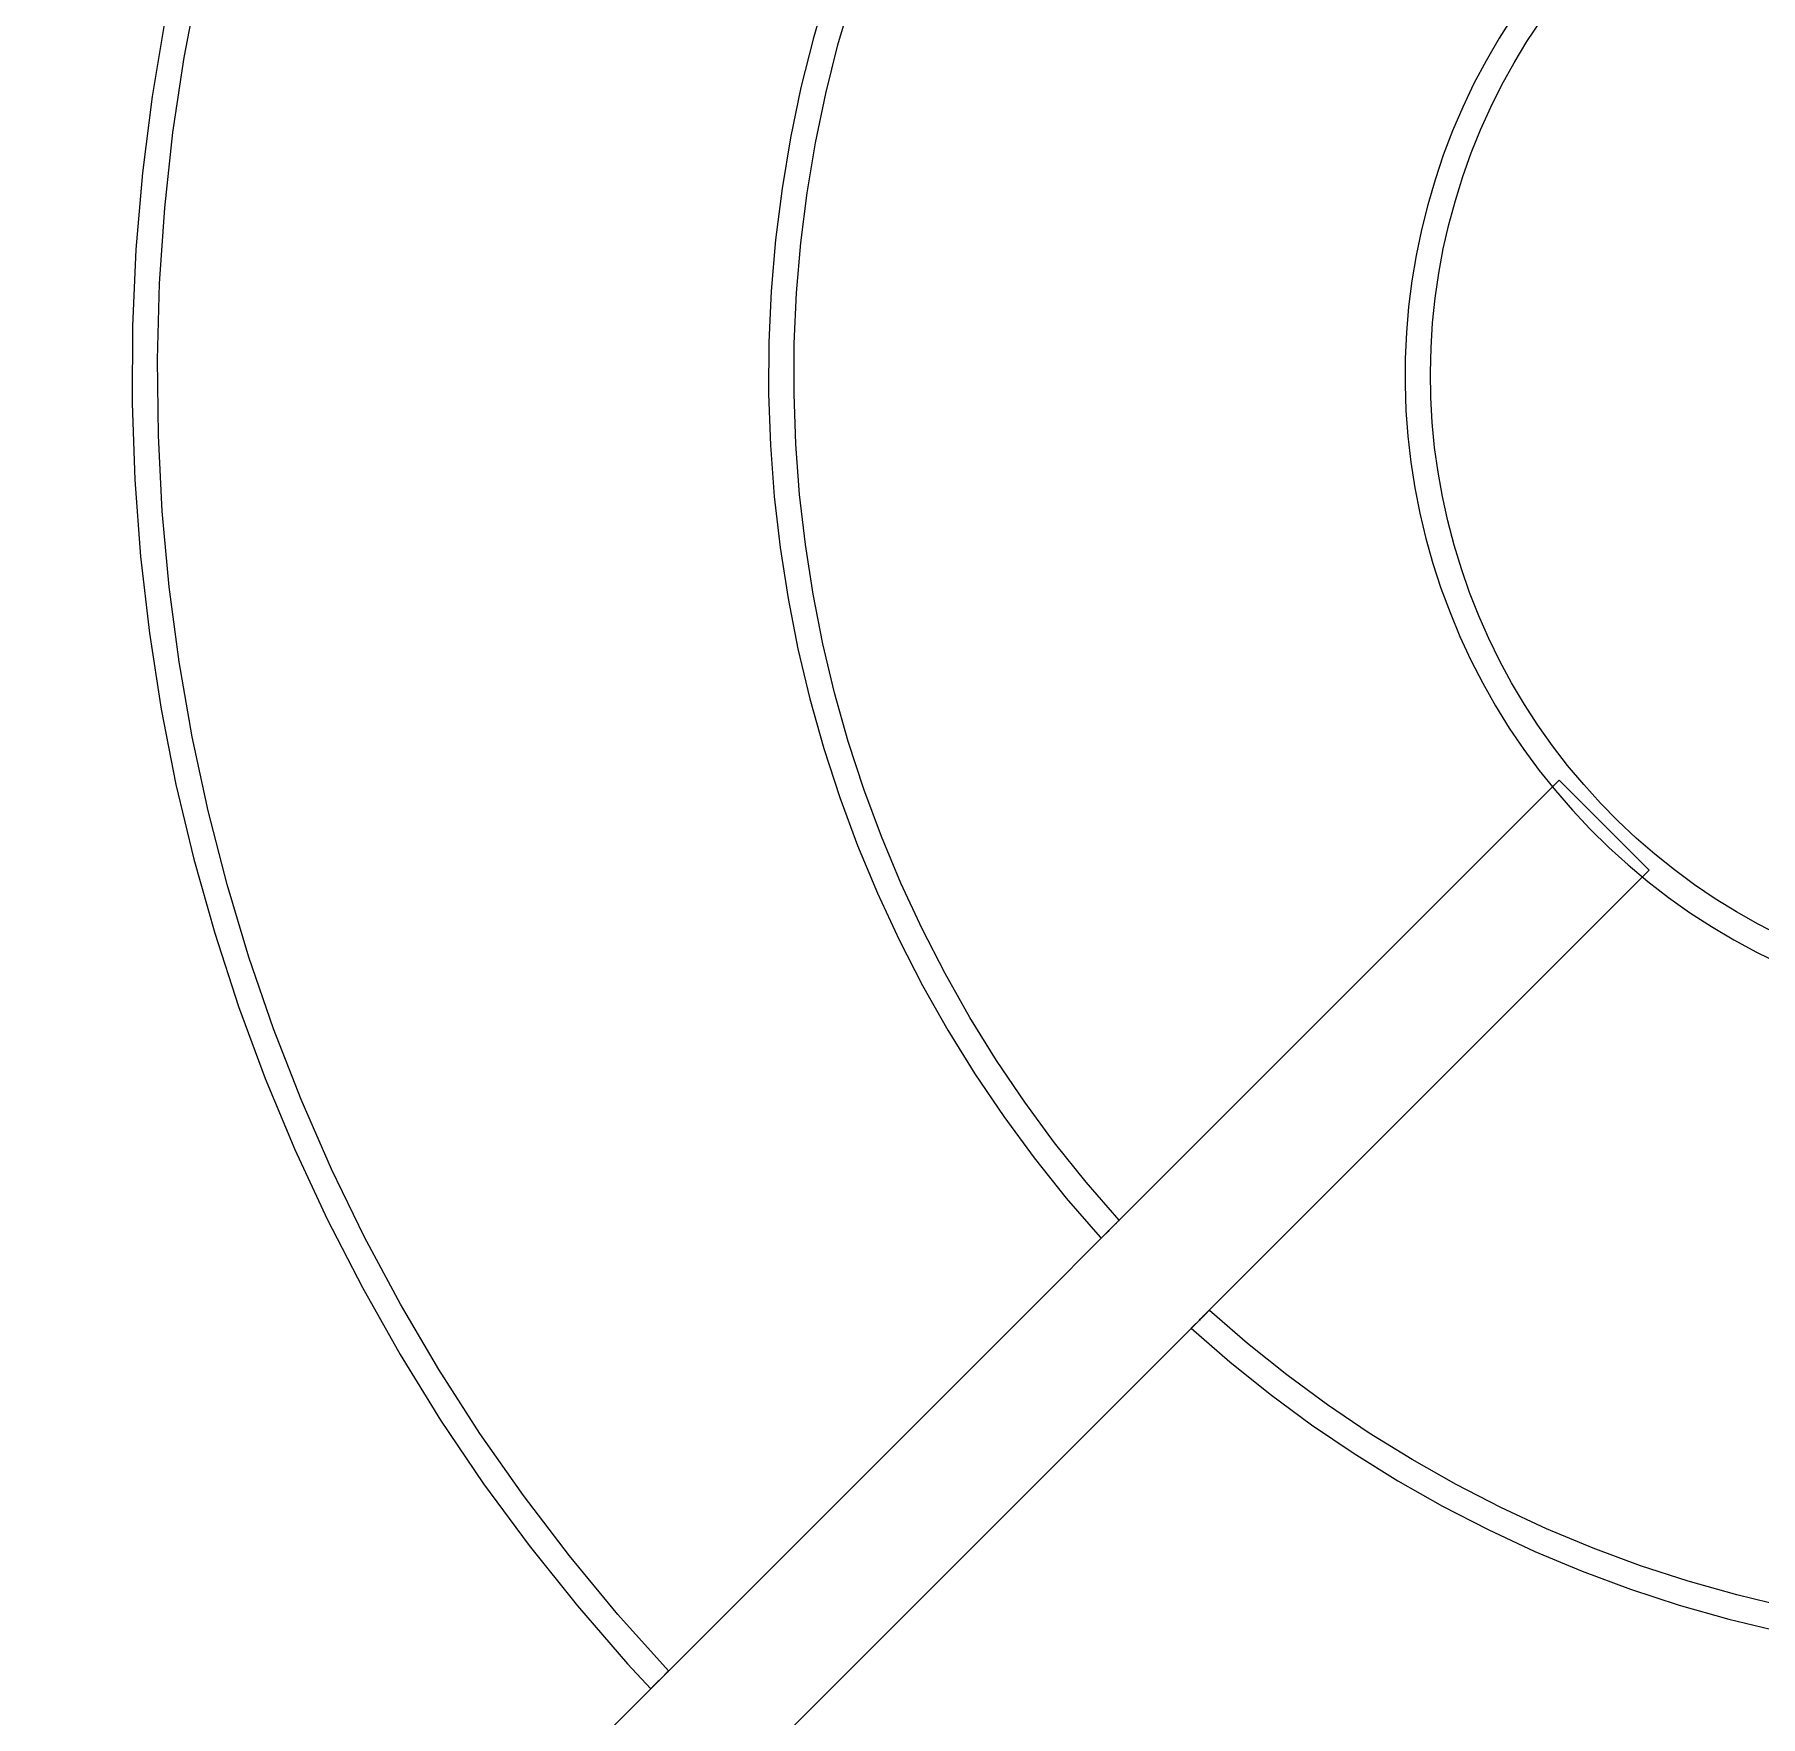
# Model space of a CAD drawing. Header units: millimetres. Extents: x -22227 to 20164, y 15335 to 61747.
# Drawn here: x -6432.1 to -6296.5, y 61141.6 to 61273.7 of the extents above; entities that cross this region are included whole.
import ezdxf

# ---------------------------------------------------------------- set-up
doc = ezdxf.new("R2010")
doc.units = ezdxf.units.MM
doc.layers.add('A-DETL-THIN', color=7, linetype='Continuous', lineweight=9)
doc.layers.add('M-EQPM', color=7, linetype='Continuous', lineweight=5)

# ---------------------------------------------------------------- blocks, each defined once
blk = doc.blocks.new('DanNong_VRV - OD-A-1-1235631-MẶT BẰNG BỐ TRÍ THIẾT BỊ')
at = {"layer": 'M-EQPM'}
for p, q in [((-673.72, -35.93), (-481.39, 156.4)), ((-481.39, 156.4), (-670.9, -33.1)), ((-474.32, 149.33), (-481.39, 156.4)), ((-481.39, 156.4), (-474.32, 149.33)), ((-474.32, 149.33), (-666.65, -43)), ((-663.82, -40.17), (-474.32, 149.33))]:
    blk.add_line(p, q, dxfattribs=at)
at = {"layer": 'M-EQPM', "flags": 128}
for points in [[(-590.91, 216.06), (-591.91, 210.1), (-592.66, 204.11), (-593.18, 198.09), (-593.45, 192.06), (-593.48, 186.02), (-593.27, 179.98), (-592.82, 173.96), (-592.13, 167.96), (-591.2, 161.99), (-590.04, 156.07), (-588.63, 150.19), (-586.99, 144.38), (-585.13, 138.64), (-583.03, 132.97), (-580.71, 127.4), (-578.16, 121.92), (-575.4, 116.55), (-572.43, 111.29), (-569.25, 106.15), (-565.87, 101.15), (-562.29, 96.29), (-558.51, 91.57), (-554.56, 87.01), (-552.75, 85.04)], [(-551.34, 86.46), (-555.32, 90.89), (-559.12, 95.48), (-562.73, 100.22), (-566.16, 105.1), (-569.38, 110.11), (-572.41, 115.25), (-575.22, 120.5), (-577.82, 125.86), (-580.21, 131.32), (-582.37, 136.87), (-584.31, 142.51), (-586.03, 148.22), (-587.51, 153.99), (-588.77, 159.81), (-589.79, 165.69), (-590.57, 171.59), (-591.12, 177.53), (-591.42, 183.48), (-591.5, 189.44), (-591.33, 195.4), (-590.92, 201.34), (-590.28, 207.27), (-589.4, 213.16), (-588.28, 219.02)], [(-538.83, 218.59), (-539.96, 214.71), (-540.95, 210.8), (-541.77, 206.84), (-542.43, 202.86), (-542.94, 198.85), (-543.28, 194.82), (-543.47, 190.79), (-543.49, 186.75), (-543.35, 182.71), (-543.05, 178.68), (-542.59, 174.67), (-541.96, 170.68), (-541.18, 166.71), (-540.24, 162.78), (-539.15, 158.9), (-537.9, 155.05), (-536.5, 151.27), (-534.94, 147.54), (-533.24, 143.87), (-531.4, 140.28), (-529.41, 136.76), (-527.28, 133.33), (-525.02, 129.98), (-522.62, 126.73), (-520.1, 123.57), (-517.45, 120.52), (-517.37, 120.43)], [(-515.95, 121.84), (-518.55, 124.83), (-521.02, 127.93), (-523.37, 131.11), (-525.59, 134.39), (-527.67, 137.76), (-529.62, 141.21), (-531.43, 144.73), (-533.1, 148.32), (-534.62, 151.97), (-536, 155.69), (-537.23, 159.45), (-538.3, 163.26), (-539.22, 167.11), (-539.99, 171), (-540.6, 174.91), (-541.05, 178.84), (-541.35, 182.79), (-541.49, 186.75), (-541.47, 190.71), (-541.29, 194.67), (-540.95, 198.61), (-540.46, 202.54), (-539.81, 206.45), (-539, 210.32), (-538.04, 214.16), (-536.93, 217.96)], [(-485.01, 216.4), (-486.1, 214.68), (-487.12, 212.91), (-488.08, 211.11), (-488.95, 209.27), (-489.76, 207.39), (-490.49, 205.49), (-491.14, 203.56), (-491.71, 201.6), (-492.21, 199.62), (-492.63, 197.62), (-492.96, 195.61), (-493.22, 193.59), (-493.39, 191.56), (-493.48, 189.52), (-493.49, 187.48), (-493.42, 185.44), (-493.27, 183.41), (-493.04, 181.38), (-492.72, 179.36), (-492.33, 177.36), (-491.86, 175.38), (-491.3, 173.41), (-490.67, 171.47), (-489.96, 169.56), (-489.18, 167.68), (-488.32, 165.83), (-487.39, 164.01), (-486.38, 162.24), (-485.31, 160.5), (-484.17, 158.81), (-482.96, 157.17), (-481.68, 155.58), (-480.35, 154.04), (-478.95, 152.55), (-477.49, 151.12), (-475.98, 149.75), (-474.42, 148.44), (-472.8, 147.2), (-471.14, 146.02), (-469.43, 144.91), (-467.67, 143.87), (-465.88, 142.9), (-464.05, 142)], [(-464.02, 144.2), (-465.76, 145.09), (-467.47, 146.06), (-469.13, 147.09), (-470.76, 148.19), (-472.33, 149.35), (-473.86, 150.58), (-475.34, 151.86), (-476.77, 153.2), (-478.15, 154.6), (-479.46, 156.05), (-480.72, 157.56), (-481.91, 159.11), (-483.05, 160.71), (-484.11, 162.35), (-485.12, 164.04), (-486.05, 165.76), (-486.91, 167.52), (-487.7, 169.31), (-488.42, 171.14), (-489.07, 172.99), (-489.64, 174.86), (-490.14, 176.76), (-490.56, 178.67), (-490.9, 180.6), (-491.17, 182.54), (-491.36, 184.49), (-491.47, 186.45), (-491.5, 188.41), (-491.45, 190.37), (-491.33, 192.32), (-491.12, 194.27), (-490.84, 196.21), (-490.49, 198.14), (-490.05, 200.05), (-489.54, 201.94), (-488.95, 203.81), (-488.29, 205.66), (-487.56, 207.48), (-486.75, 209.26), (-485.88, 211.01), (-484.93, 212.73), (-483.92, 214.41), (-482.84, 216.04)], [(-463.58, 91.49), (-467.43, 92.41), (-471.25, 93.49), (-475.01, 94.71), (-478.72, 96.09), (-482.38, 97.61), (-485.97, 99.28), (-489.49, 101.09), (-492.94, 103.04), (-496.31, 105.12), (-499.59, 107.34), (-502.78, 109.69), (-505.87, 112.16), (-508.86, 114.75), (-508.88, 114.77)], [(-510.29, 113.36), (-507.25, 110.71), (-504.09, 108.18), (-500.84, 105.78), (-497.5, 103.51), (-494.07, 101.38), (-490.56, 99.39), (-486.96, 97.54), (-483.3, 95.83), (-479.58, 94.27), (-475.79, 92.87), (-471.95, 91.61), (-468.06, 90.51), (-464.13, 89.57)]]:
    blk.add_lwpolyline(points, dxfattribs=at)
at = {"layer": 'M-EQPM'}
for points in [[(-515.95, 121.84), (-515.95, 121.84), (-515.97, 121.82), (-516.08, 121.72), (-516.23, 121.56), (-516.44, 121.36), (-516.66, 121.14), (-516.88, 120.91), (-517.08, 120.71), (-517.24, 120.55), (-517.34, 120.45), (-517.37, 120.43), (-517.37, 120.43)], [(-517.37, 120.43), (-517.37, 120.43), (-517.34, 120.45), (-517.24, 120.55), (-517.08, 120.71), (-516.88, 120.91), (-516.66, 121.14), (-516.44, 121.36), (-516.23, 121.56), (-516.08, 121.72), (-515.97, 121.82), (-515.95, 121.84), (-515.95, 121.84)], [(-510.29, 113.36), (-510.29, 113.36), (-510.27, 113.38), (-510.17, 113.48), (-510.01, 113.64), (-509.81, 113.84), (-509.59, 114.06), (-509.36, 114.29), (-509.16, 114.49), (-509, 114.65), (-508.9, 114.75), (-508.88, 114.77), (-508.88, 114.77)], [(-508.88, 114.77), (-508.88, 114.77), (-508.9, 114.75), (-509, 114.65), (-509.16, 114.49), (-509.36, 114.29), (-509.59, 114.06), (-509.81, 113.84), (-510.01, 113.64), (-510.17, 113.48), (-510.27, 113.38), (-510.29, 113.36), (-510.29, 113.36)], [(-551.34, 86.46), (-551.34, 86.46), (-551.36, 86.44), (-551.46, 86.33), (-551.62, 86.17), (-551.82, 85.97), (-552.04, 85.75), (-552.26, 85.53), (-552.47, 85.33), (-552.62, 85.17), (-552.73, 85.07), (-552.75, 85.04), (-552.75, 85.04)], [(-552.75, 85.04), (-552.75, 85.04), (-552.73, 85.07), (-552.62, 85.17), (-552.47, 85.33), (-552.26, 85.53), (-552.04, 85.75), (-551.82, 85.97), (-551.62, 86.17), (-551.46, 86.33), (-551.36, 86.44), (-551.34, 86.46), (-551.34, 86.46)]]:
    blk.add_open_spline(points, degree=3, dxfattribs=at)
blk = doc.blocks.new('DanNong_VRV - OD-A-1-V165-MẶT BẰNG BỐ TRÍ THIẾT BỊ')
at = {"layer": 'A-DETL-THIN'}
blk.add_line((-517.45, 120.52), (-517.37, 120.43), dxfattribs=at)
at = {"layer": 'M-EQPM'}
for p, q in [((-673.72, -35.93), (-481.39, 156.4)), ((-481.39, 156.4), (-670.9, -33.1)), ((-474.32, 149.33), (-481.39, 156.4)), ((-481.39, 156.4), (-474.32, 149.33)), ((-474.32, 149.33), (-666.65, -43)), ((-663.82, -40.17), (-474.32, 149.33))]:
    blk.add_line(p, q, dxfattribs=at)
at = {"layer": 'M-EQPM', "flags": 128}
for points in [[(-590.91, 216.06), (-591.91, 210.1), (-592.66, 204.11), (-593.18, 198.09), (-593.45, 192.06), (-593.48, 186.02), (-593.27, 179.98), (-592.82, 173.96), (-592.13, 167.96), (-591.2, 161.99), (-590.04, 156.07), (-588.63, 150.19), (-586.99, 144.38), (-585.13, 138.64), (-583.03, 132.97), (-580.71, 127.4), (-578.16, 121.92), (-575.4, 116.55), (-572.43, 111.29), (-569.25, 106.15), (-565.87, 101.15), (-562.29, 96.29), (-558.51, 91.57), (-554.56, 87.01), (-552.75, 85.04)], [(-551.34, 86.46), (-555.32, 90.89), (-559.12, 95.48), (-562.73, 100.22), (-566.16, 105.1), (-569.38, 110.11), (-572.41, 115.25), (-575.22, 120.5), (-577.82, 125.86), (-580.21, 131.32), (-582.37, 136.87), (-584.31, 142.51), (-586.03, 148.22), (-587.51, 153.99), (-588.77, 159.81), (-589.79, 165.69), (-590.57, 171.59), (-591.12, 177.53), (-591.42, 183.48), (-591.5, 189.44), (-591.33, 195.4), (-590.92, 201.34), (-590.28, 207.27), (-589.4, 213.16), (-588.28, 219.02)], [(-538.83, 218.59), (-539.96, 214.71), (-540.95, 210.8), (-541.77, 206.84), (-542.43, 202.86), (-542.94, 198.85), (-543.28, 194.82), (-543.47, 190.79), (-543.49, 186.75), (-543.35, 182.71), (-543.05, 178.68), (-542.59, 174.67), (-541.96, 170.68), (-541.18, 166.71), (-540.24, 162.78), (-539.15, 158.9), (-537.9, 155.05), (-536.5, 151.27), (-534.94, 147.54), (-533.24, 143.87), (-531.4, 140.28), (-529.41, 136.76), (-527.28, 133.33), (-525.02, 129.98), (-522.62, 126.73), (-520.1, 123.57), (-517.45, 120.52), (-517.37, 120.43)], [(-515.95, 121.84), (-518.55, 124.83), (-521.02, 127.93), (-523.37, 131.11), (-525.59, 134.39), (-527.67, 137.76), (-529.62, 141.21), (-531.43, 144.73), (-533.1, 148.32), (-534.62, 151.97), (-536, 155.69), (-537.23, 159.45), (-538.3, 163.26), (-539.22, 167.11), (-539.99, 171), (-540.6, 174.91), (-541.05, 178.84), (-541.35, 182.79), (-541.49, 186.75), (-541.47, 190.71), (-541.29, 194.67), (-540.95, 198.61), (-540.46, 202.54), (-539.81, 206.45), (-539, 210.32), (-538.04, 214.16), (-536.93, 217.96)], [(-485.01, 216.4), (-486.1, 214.68), (-487.12, 212.91), (-488.08, 211.11), (-488.95, 209.27), (-489.76, 207.39), (-490.49, 205.49), (-491.14, 203.56), (-491.71, 201.6), (-492.21, 199.62), (-492.63, 197.62), (-492.96, 195.61), (-493.22, 193.59), (-493.39, 191.56), (-493.48, 189.52), (-493.49, 187.48), (-493.42, 185.44), (-493.27, 183.41), (-493.04, 181.38), (-492.72, 179.36), (-492.33, 177.36), (-491.86, 175.38), (-491.3, 173.41), (-490.67, 171.47), (-489.96, 169.56), (-489.18, 167.68), (-488.32, 165.83), (-487.39, 164.01), (-486.38, 162.24), (-485.31, 160.5), (-484.17, 158.81), (-482.96, 157.17), (-481.68, 155.58), (-480.35, 154.04), (-478.95, 152.55), (-477.49, 151.12), (-475.98, 149.75), (-474.42, 148.44), (-472.8, 147.2), (-471.14, 146.02), (-469.43, 144.91), (-467.67, 143.87), (-465.88, 142.9), (-464.05, 142)], [(-464.02, 144.2), (-465.76, 145.09), (-467.47, 146.06), (-469.13, 147.09), (-470.76, 148.19), (-472.33, 149.35), (-473.86, 150.58), (-475.34, 151.86), (-476.77, 153.2), (-478.15, 154.6), (-479.46, 156.05), (-480.72, 157.56), (-481.91, 159.11), (-483.05, 160.71), (-484.11, 162.35), (-485.12, 164.04), (-486.05, 165.76), (-486.91, 167.52), (-487.7, 169.31), (-488.42, 171.14), (-489.07, 172.99), (-489.64, 174.86), (-490.14, 176.76), (-490.56, 178.67), (-490.9, 180.6), (-491.17, 182.54), (-491.36, 184.49), (-491.47, 186.45), (-491.5, 188.41), (-491.45, 190.37), (-491.33, 192.32), (-491.12, 194.27), (-490.84, 196.21), (-490.49, 198.14), (-490.05, 200.05), (-489.54, 201.94), (-488.95, 203.81), (-488.29, 205.66), (-487.56, 207.48), (-486.75, 209.26), (-485.88, 211.01), (-484.93, 212.73), (-483.92, 214.41), (-482.84, 216.04)], [(-463.58, 91.49), (-467.43, 92.41), (-471.25, 93.49), (-475.01, 94.71), (-478.72, 96.09), (-482.38, 97.61), (-485.97, 99.28), (-489.49, 101.09), (-492.94, 103.04), (-496.31, 105.12), (-499.59, 107.34), (-502.78, 109.69), (-505.87, 112.16), (-508.86, 114.75), (-508.88, 114.77)], [(-510.29, 113.36), (-507.25, 110.71), (-504.09, 108.18), (-500.84, 105.78), (-497.5, 103.51), (-494.07, 101.38), (-490.56, 99.39), (-486.96, 97.54), (-483.3, 95.83), (-479.58, 94.27), (-475.79, 92.87), (-471.95, 91.61), (-468.06, 90.51), (-464.13, 89.57)]]:
    blk.add_lwpolyline(points, dxfattribs=at)
at = {"layer": 'M-EQPM'}
for points in [[(-515.95, 121.84), (-515.95, 121.84), (-515.97, 121.82), (-516.08, 121.72), (-516.23, 121.56), (-516.44, 121.36), (-516.66, 121.14), (-516.88, 120.91), (-517.08, 120.71), (-517.24, 120.55), (-517.34, 120.45), (-517.37, 120.43), (-517.37, 120.43)], [(-517.37, 120.43), (-517.37, 120.43), (-517.34, 120.45), (-517.24, 120.55), (-517.08, 120.71), (-516.88, 120.91), (-516.66, 121.14), (-516.44, 121.36), (-516.23, 121.56), (-516.08, 121.72), (-515.97, 121.82), (-515.95, 121.84), (-515.95, 121.84)], [(-510.29, 113.36), (-510.29, 113.36), (-510.27, 113.38), (-510.17, 113.48), (-510.01, 113.64), (-509.81, 113.84), (-509.59, 114.06), (-509.36, 114.29), (-509.16, 114.49), (-509, 114.65), (-508.9, 114.75), (-508.88, 114.77), (-508.88, 114.77)], [(-508.88, 114.77), (-508.88, 114.77), (-508.9, 114.75), (-509, 114.65), (-509.16, 114.49), (-509.36, 114.29), (-509.59, 114.06), (-509.81, 113.84), (-510.01, 113.64), (-510.17, 113.48), (-510.27, 113.38), (-510.29, 113.36), (-510.29, 113.36)], [(-551.34, 86.46), (-551.34, 86.46), (-551.36, 86.44), (-551.46, 86.33), (-551.62, 86.17), (-551.82, 85.97), (-552.04, 85.75), (-552.26, 85.53), (-552.47, 85.33), (-552.62, 85.17), (-552.73, 85.07), (-552.75, 85.04), (-552.75, 85.04)], [(-552.75, 85.04), (-552.75, 85.04), (-552.73, 85.07), (-552.62, 85.17), (-552.47, 85.33), (-552.26, 85.53), (-552.04, 85.75), (-551.82, 85.97), (-551.62, 86.17), (-551.46, 86.33), (-551.36, 86.44), (-551.34, 86.46), (-551.34, 86.46)]]:
    blk.add_open_spline(points, degree=3, dxfattribs=at)
blk = doc.blocks.new('DanNong_VRV - OD-A-1-V174-MẶT BẰNG BỐ TRÍ THIẾT BỊ')
at = {"layer": 'A-DETL-THIN'}
blk.add_line((-517.45, 120.52), (-517.37, 120.43), dxfattribs=at)
at = {"layer": 'M-EQPM'}
for p, q in [((-673.72, -35.93), (-481.39, 156.4)), ((-673.72, -35.93), (-481.39, 156.4)), ((-481.39, 156.4), (-670.9, -33.1)), ((-481.39, 156.4), (-670.9, -33.1)), ((-474.32, 149.33), (-481.39, 156.4)), ((-481.39, 156.4), (-474.32, 149.33)), ((-474.32, 149.33), (-481.39, 156.4)), ((-481.39, 156.4), (-474.32, 149.33)), ((-474.32, 149.33), (-666.65, -43)), ((-474.32, 149.33), (-666.65, -43)), ((-663.82, -40.17), (-474.32, 149.33)), ((-663.82, -40.17), (-474.32, 149.33))]:
    blk.add_line(p, q, dxfattribs=at)
at = {"layer": 'M-EQPM', "flags": 128}
for points in [[(-590.91, 216.06), (-591.91, 210.1), (-592.66, 204.11), (-593.18, 198.09), (-593.45, 192.06), (-593.48, 186.02), (-593.27, 179.98), (-592.82, 173.96), (-592.13, 167.96), (-591.2, 161.99), (-590.04, 156.07), (-588.63, 150.19), (-586.99, 144.38), (-585.13, 138.64), (-583.03, 132.97), (-580.71, 127.4), (-578.16, 121.92), (-575.4, 116.55), (-572.43, 111.29), (-569.25, 106.15), (-565.87, 101.15), (-562.29, 96.29), (-558.51, 91.57), (-554.56, 87.01), (-552.75, 85.04)], [(-590.91, 216.06), (-591.91, 210.1), (-592.66, 204.11), (-593.18, 198.09), (-593.45, 192.06), (-593.48, 186.02), (-593.27, 179.98), (-592.82, 173.96), (-592.13, 167.96), (-591.2, 161.99), (-590.04, 156.07), (-588.63, 150.19), (-586.99, 144.38), (-585.13, 138.64), (-583.03, 132.97), (-580.71, 127.4), (-578.16, 121.92), (-575.4, 116.55), (-572.43, 111.29), (-569.25, 106.15), (-565.87, 101.15), (-562.29, 96.29), (-558.51, 91.57), (-554.56, 87.01), (-552.75, 85.04)], [(-551.34, 86.46), (-555.32, 90.89), (-559.12, 95.48), (-562.73, 100.22), (-566.16, 105.1), (-569.38, 110.11), (-572.41, 115.25), (-575.22, 120.5), (-577.82, 125.86), (-580.21, 131.32), (-582.37, 136.87), (-584.31, 142.51), (-586.03, 148.22), (-587.51, 153.99), (-588.77, 159.81), (-589.79, 165.69), (-590.57, 171.59), (-591.12, 177.53), (-591.42, 183.48), (-591.5, 189.44), (-591.33, 195.4), (-590.92, 201.34), (-590.28, 207.27), (-589.4, 213.16), (-588.28, 219.02)], [(-551.34, 86.46), (-555.32, 90.89), (-559.12, 95.48), (-562.73, 100.22), (-566.16, 105.1), (-569.38, 110.11), (-572.41, 115.25), (-575.22, 120.5), (-577.82, 125.86), (-580.21, 131.32), (-582.37, 136.87), (-584.31, 142.51), (-586.03, 148.22), (-587.51, 153.99), (-588.77, 159.81), (-589.79, 165.69), (-590.57, 171.59), (-591.12, 177.53), (-591.42, 183.48), (-591.5, 189.44), (-591.33, 195.4), (-590.92, 201.34), (-590.28, 207.27), (-589.4, 213.16), (-588.28, 219.02)], [(-538.83, 218.59), (-539.96, 214.71), (-540.95, 210.8), (-541.77, 206.84), (-542.43, 202.86), (-542.94, 198.85), (-543.28, 194.82), (-543.47, 190.79), (-543.49, 186.75), (-543.35, 182.71), (-543.05, 178.68), (-542.59, 174.67), (-541.96, 170.68), (-541.18, 166.71), (-540.24, 162.78), (-539.15, 158.9), (-537.9, 155.05), (-536.5, 151.27), (-534.94, 147.54), (-533.24, 143.87), (-531.4, 140.28), (-529.41, 136.76), (-527.28, 133.33), (-525.02, 129.98), (-522.62, 126.73), (-520.1, 123.57), (-517.45, 120.52), (-517.37, 120.43)], [(-538.83, 218.59), (-539.96, 214.71), (-540.95, 210.8), (-541.77, 206.84), (-542.43, 202.86), (-542.94, 198.85), (-543.28, 194.82), (-543.47, 190.79), (-543.49, 186.75), (-543.35, 182.71), (-543.05, 178.68), (-542.59, 174.67), (-541.96, 170.68), (-541.18, 166.71), (-540.24, 162.78), (-539.15, 158.9), (-537.9, 155.05), (-536.5, 151.27), (-534.94, 147.54), (-533.24, 143.87), (-531.4, 140.28), (-529.41, 136.76), (-527.28, 133.33), (-525.02, 129.98), (-522.62, 126.73), (-520.1, 123.57), (-517.45, 120.52), (-517.37, 120.43)], [(-515.95, 121.84), (-518.55, 124.83), (-521.02, 127.93), (-523.37, 131.11), (-525.59, 134.39), (-527.67, 137.76), (-529.62, 141.21), (-531.43, 144.73), (-533.1, 148.32), (-534.62, 151.97), (-536, 155.69), (-537.23, 159.45), (-538.3, 163.26), (-539.22, 167.11), (-539.99, 171), (-540.6, 174.91), (-541.05, 178.84), (-541.35, 182.79), (-541.49, 186.75), (-541.47, 190.71), (-541.29, 194.67), (-540.95, 198.61), (-540.46, 202.54), (-539.81, 206.45), (-539, 210.32), (-538.04, 214.16), (-536.93, 217.96)], [(-515.95, 121.84), (-518.55, 124.83), (-521.02, 127.93), (-523.37, 131.11), (-525.59, 134.39), (-527.67, 137.76), (-529.62, 141.21), (-531.43, 144.73), (-533.1, 148.32), (-534.62, 151.97), (-536, 155.69), (-537.23, 159.45), (-538.3, 163.26), (-539.22, 167.11), (-539.99, 171), (-540.6, 174.91), (-541.05, 178.84), (-541.35, 182.79), (-541.49, 186.75), (-541.47, 190.71), (-541.29, 194.67), (-540.95, 198.61), (-540.46, 202.54), (-539.81, 206.45), (-539, 210.32), (-538.04, 214.16), (-536.93, 217.96)], [(-485.01, 216.4), (-486.1, 214.68), (-487.12, 212.91), (-488.08, 211.11), (-488.95, 209.27), (-489.76, 207.39), (-490.49, 205.49), (-491.14, 203.56), (-491.71, 201.6), (-492.21, 199.62), (-492.63, 197.62), (-492.96, 195.61), (-493.22, 193.59), (-493.39, 191.56), (-493.48, 189.52), (-493.49, 187.48), (-493.42, 185.44), (-493.27, 183.41), (-493.04, 181.38), (-492.72, 179.36), (-492.33, 177.36), (-491.86, 175.38), (-491.3, 173.41), (-490.67, 171.47), (-489.96, 169.56), (-489.18, 167.68), (-488.32, 165.83), (-487.39, 164.01), (-486.38, 162.24), (-485.31, 160.5), (-484.17, 158.81), (-482.96, 157.17), (-481.68, 155.58), (-480.35, 154.04), (-478.95, 152.55), (-477.49, 151.12), (-475.98, 149.75), (-474.42, 148.44), (-472.8, 147.2), (-471.14, 146.02), (-469.43, 144.91), (-467.67, 143.87), (-465.88, 142.9), (-464.05, 142)], [(-485.01, 216.4), (-486.1, 214.68), (-487.12, 212.91), (-488.08, 211.11), (-488.95, 209.27), (-489.76, 207.39), (-490.49, 205.49), (-491.14, 203.56), (-491.71, 201.6), (-492.21, 199.62), (-492.63, 197.62), (-492.96, 195.61), (-493.22, 193.59), (-493.39, 191.56), (-493.48, 189.52), (-493.49, 187.48), (-493.42, 185.44), (-493.27, 183.41), (-493.04, 181.38), (-492.72, 179.36), (-492.33, 177.36), (-491.86, 175.38), (-491.3, 173.41), (-490.67, 171.47), (-489.96, 169.56), (-489.18, 167.68), (-488.32, 165.83), (-487.39, 164.01), (-486.38, 162.24), (-485.31, 160.5), (-484.17, 158.81), (-482.96, 157.17), (-481.68, 155.58), (-480.35, 154.04), (-478.95, 152.55), (-477.49, 151.12), (-475.98, 149.75), (-474.42, 148.44), (-472.8, 147.2), (-471.14, 146.02), (-469.43, 144.91), (-467.67, 143.87), (-465.88, 142.9), (-464.05, 142)], [(-464.02, 144.2), (-465.76, 145.09), (-467.47, 146.06), (-469.13, 147.09), (-470.76, 148.19), (-472.33, 149.35), (-473.86, 150.58), (-475.34, 151.86), (-476.77, 153.2), (-478.15, 154.6), (-479.46, 156.05), (-480.72, 157.56), (-481.91, 159.11), (-483.05, 160.71), (-484.11, 162.35), (-485.12, 164.04), (-486.05, 165.76), (-486.91, 167.52), (-487.7, 169.31), (-488.42, 171.14), (-489.07, 172.99), (-489.64, 174.86), (-490.14, 176.76), (-490.56, 178.67), (-490.9, 180.6), (-491.17, 182.54), (-491.36, 184.49), (-491.47, 186.45), (-491.5, 188.41), (-491.45, 190.37), (-491.33, 192.32), (-491.12, 194.27), (-490.84, 196.21), (-490.49, 198.14), (-490.05, 200.05), (-489.54, 201.94), (-488.95, 203.81), (-488.29, 205.66), (-487.56, 207.48), (-486.75, 209.26), (-485.88, 211.01), (-484.93, 212.73), (-483.92, 214.41), (-482.84, 216.04)], [(-464.02, 144.2), (-465.76, 145.09), (-467.47, 146.06), (-469.13, 147.09), (-470.76, 148.19), (-472.33, 149.35), (-473.86, 150.58), (-475.34, 151.86), (-476.77, 153.2), (-478.15, 154.6), (-479.46, 156.05), (-480.72, 157.56), (-481.91, 159.11), (-483.05, 160.71), (-484.11, 162.35), (-485.12, 164.04), (-486.05, 165.76), (-486.91, 167.52), (-487.7, 169.31), (-488.42, 171.14), (-489.07, 172.99), (-489.64, 174.86), (-490.14, 176.76), (-490.56, 178.67), (-490.9, 180.6), (-491.17, 182.54), (-491.36, 184.49), (-491.47, 186.45), (-491.5, 188.41), (-491.45, 190.37), (-491.33, 192.32), (-491.12, 194.27), (-490.84, 196.21), (-490.49, 198.14), (-490.05, 200.05), (-489.54, 201.94), (-488.95, 203.81), (-488.29, 205.66), (-487.56, 207.48), (-486.75, 209.26), (-485.88, 211.01), (-484.93, 212.73), (-483.92, 214.41), (-482.84, 216.04)], [(-463.58, 91.49), (-467.43, 92.41), (-471.25, 93.49), (-475.01, 94.71), (-478.72, 96.09), (-482.38, 97.61), (-485.97, 99.28), (-489.49, 101.09), (-492.94, 103.04), (-496.31, 105.12), (-499.59, 107.34), (-502.78, 109.69), (-505.87, 112.16), (-508.86, 114.75), (-508.88, 114.77)], [(-463.58, 91.49), (-467.43, 92.41), (-471.25, 93.49), (-475.01, 94.71), (-478.72, 96.09), (-482.38, 97.61), (-485.97, 99.28), (-489.49, 101.09), (-492.94, 103.04), (-496.31, 105.12), (-499.59, 107.34), (-502.78, 109.69), (-505.87, 112.16), (-508.86, 114.75), (-508.88, 114.77)], [(-510.29, 113.36), (-507.25, 110.71), (-504.09, 108.18), (-500.84, 105.78), (-497.5, 103.51), (-494.07, 101.38), (-490.56, 99.39), (-486.96, 97.54), (-483.3, 95.83), (-479.58, 94.27), (-475.79, 92.87), (-471.95, 91.61), (-468.06, 90.51), (-464.13, 89.57)], [(-510.29, 113.36), (-507.25, 110.71), (-504.09, 108.18), (-500.84, 105.78), (-497.5, 103.51), (-494.07, 101.38), (-490.56, 99.39), (-486.96, 97.54), (-483.3, 95.83), (-479.58, 94.27), (-475.79, 92.87), (-471.95, 91.61), (-468.06, 90.51), (-464.13, 89.57)]]:
    blk.add_lwpolyline(points, dxfattribs=at)
at = {"layer": 'M-EQPM'}
for points in [[(-515.95, 121.84), (-515.95, 121.84), (-515.97, 121.82), (-516.08, 121.72), (-516.23, 121.56), (-516.44, 121.36), (-516.66, 121.14), (-516.88, 120.91), (-517.08, 120.71), (-517.24, 120.55), (-517.34, 120.45), (-517.37, 120.43), (-517.37, 120.43)], [(-517.37, 120.43), (-517.37, 120.43), (-517.34, 120.45), (-517.24, 120.55), (-517.08, 120.71), (-516.88, 120.91), (-516.66, 121.14), (-516.44, 121.36), (-516.23, 121.56), (-516.08, 121.72), (-515.97, 121.82), (-515.95, 121.84), (-515.95, 121.84)], [(-515.95, 121.84), (-515.95, 121.84), (-515.97, 121.82), (-516.08, 121.72), (-516.23, 121.56), (-516.44, 121.36), (-516.66, 121.14), (-516.88, 120.91), (-517.08, 120.71), (-517.24, 120.55), (-517.34, 120.45), (-517.37, 120.43), (-517.37, 120.43)], [(-517.37, 120.43), (-517.37, 120.43), (-517.34, 120.45), (-517.24, 120.55), (-517.08, 120.71), (-516.88, 120.91), (-516.66, 121.14), (-516.44, 121.36), (-516.23, 121.56), (-516.08, 121.72), (-515.97, 121.82), (-515.95, 121.84), (-515.95, 121.84)], [(-510.29, 113.36), (-510.29, 113.36), (-510.27, 113.38), (-510.17, 113.48), (-510.01, 113.64), (-509.81, 113.84), (-509.59, 114.06), (-509.36, 114.29), (-509.16, 114.49), (-509, 114.65), (-508.9, 114.75), (-508.88, 114.77), (-508.88, 114.77)], [(-508.88, 114.77), (-508.88, 114.77), (-508.9, 114.75), (-509, 114.65), (-509.16, 114.49), (-509.36, 114.29), (-509.59, 114.06), (-509.81, 113.84), (-510.01, 113.64), (-510.17, 113.48), (-510.27, 113.38), (-510.29, 113.36), (-510.29, 113.36)], [(-510.29, 113.36), (-510.29, 113.36), (-510.27, 113.38), (-510.17, 113.48), (-510.01, 113.64), (-509.81, 113.84), (-509.59, 114.06), (-509.36, 114.29), (-509.16, 114.49), (-509, 114.65), (-508.9, 114.75), (-508.88, 114.77), (-508.88, 114.77)], [(-508.88, 114.77), (-508.88, 114.77), (-508.9, 114.75), (-509, 114.65), (-509.16, 114.49), (-509.36, 114.29), (-509.59, 114.06), (-509.81, 113.84), (-510.01, 113.64), (-510.17, 113.48), (-510.27, 113.38), (-510.29, 113.36), (-510.29, 113.36)], [(-551.34, 86.46), (-551.34, 86.46), (-551.36, 86.44), (-551.46, 86.33), (-551.62, 86.17), (-551.82, 85.97), (-552.04, 85.75), (-552.26, 85.53), (-552.47, 85.33), (-552.62, 85.17), (-552.73, 85.07), (-552.75, 85.04), (-552.75, 85.04)], [(-552.75, 85.04), (-552.75, 85.04), (-552.73, 85.07), (-552.62, 85.17), (-552.47, 85.33), (-552.26, 85.53), (-552.04, 85.75), (-551.82, 85.97), (-551.62, 86.17), (-551.46, 86.33), (-551.36, 86.44), (-551.34, 86.46), (-551.34, 86.46)], [(-551.34, 86.46), (-551.34, 86.46), (-551.36, 86.44), (-551.46, 86.33), (-551.62, 86.17), (-551.82, 85.97), (-552.04, 85.75), (-552.26, 85.53), (-552.47, 85.33), (-552.62, 85.17), (-552.73, 85.07), (-552.75, 85.04), (-552.75, 85.04)], [(-552.75, 85.04), (-552.75, 85.04), (-552.73, 85.07), (-552.62, 85.17), (-552.47, 85.33), (-552.26, 85.53), (-552.04, 85.75), (-551.82, 85.97), (-551.62, 86.17), (-551.46, 86.33), (-551.36, 86.44), (-551.34, 86.46), (-551.34, 86.46)]]:
    blk.add_open_spline(points, degree=3, dxfattribs=at)
blk = doc.blocks.new('DanNong_VRV - OD-A-1-V179-MẶT BẰNG BỐ TRÍ THIẾT BỊ')
at = {"layer": 'A-DETL-THIN'}
blk.add_line((-517.45, 120.52), (-517.37, 120.43), dxfattribs=at)
blk.add_line((-517.45, 120.52), (-517.37, 120.43), dxfattribs=at)
at = {"layer": 'M-EQPM'}
for p, q in [((-673.72, -35.93), (-481.39, 156.4)), ((-673.72, -35.93), (-481.39, 156.4)), ((-481.39, 156.4), (-670.9, -33.1)), ((-481.39, 156.4), (-670.9, -33.1)), ((-474.32, 149.33), (-481.39, 156.4)), ((-481.39, 156.4), (-474.32, 149.33)), ((-474.32, 149.33), (-481.39, 156.4)), ((-481.39, 156.4), (-474.32, 149.33)), ((-474.32, 149.33), (-666.65, -43)), ((-474.32, 149.33), (-666.65, -43)), ((-663.82, -40.17), (-474.32, 149.33)), ((-663.82, -40.17), (-474.32, 149.33))]:
    blk.add_line(p, q, dxfattribs=at)
at = {"layer": 'M-EQPM', "flags": 128}
for points in [[(-590.91, 216.06), (-591.91, 210.1), (-592.66, 204.11), (-593.18, 198.09), (-593.45, 192.06), (-593.48, 186.02), (-593.27, 179.98), (-592.82, 173.96), (-592.13, 167.96), (-591.2, 161.99), (-590.04, 156.07), (-588.63, 150.19), (-586.99, 144.38), (-585.13, 138.64), (-583.03, 132.97), (-580.71, 127.4), (-578.16, 121.92), (-575.4, 116.55), (-572.43, 111.29), (-569.25, 106.15), (-565.87, 101.15), (-562.29, 96.29), (-558.51, 91.57), (-554.56, 87.01), (-552.75, 85.04)], [(-590.91, 216.06), (-591.91, 210.1), (-592.66, 204.11), (-593.18, 198.09), (-593.45, 192.06), (-593.48, 186.02), (-593.27, 179.98), (-592.82, 173.96), (-592.13, 167.96), (-591.2, 161.99), (-590.04, 156.07), (-588.63, 150.19), (-586.99, 144.38), (-585.13, 138.64), (-583.03, 132.97), (-580.71, 127.4), (-578.16, 121.92), (-575.4, 116.55), (-572.43, 111.29), (-569.25, 106.15), (-565.87, 101.15), (-562.29, 96.29), (-558.51, 91.57), (-554.56, 87.01), (-552.75, 85.04)], [(-551.34, 86.46), (-555.32, 90.89), (-559.12, 95.48), (-562.73, 100.22), (-566.16, 105.1), (-569.38, 110.11), (-572.41, 115.25), (-575.22, 120.5), (-577.82, 125.86), (-580.21, 131.32), (-582.37, 136.87), (-584.31, 142.51), (-586.03, 148.22), (-587.51, 153.99), (-588.77, 159.81), (-589.79, 165.69), (-590.57, 171.59), (-591.12, 177.53), (-591.42, 183.48), (-591.5, 189.44), (-591.33, 195.4), (-590.92, 201.34), (-590.28, 207.27), (-589.4, 213.16), (-588.28, 219.02)], [(-551.34, 86.46), (-555.32, 90.89), (-559.12, 95.48), (-562.73, 100.22), (-566.16, 105.1), (-569.38, 110.11), (-572.41, 115.25), (-575.22, 120.5), (-577.82, 125.86), (-580.21, 131.32), (-582.37, 136.87), (-584.31, 142.51), (-586.03, 148.22), (-587.51, 153.99), (-588.77, 159.81), (-589.79, 165.69), (-590.57, 171.59), (-591.12, 177.53), (-591.42, 183.48), (-591.5, 189.44), (-591.33, 195.4), (-590.92, 201.34), (-590.28, 207.27), (-589.4, 213.16), (-588.28, 219.02)], [(-538.83, 218.59), (-539.96, 214.71), (-540.95, 210.8), (-541.77, 206.84), (-542.43, 202.86), (-542.94, 198.85), (-543.28, 194.82), (-543.47, 190.79), (-543.49, 186.75), (-543.35, 182.71), (-543.05, 178.68), (-542.59, 174.67), (-541.96, 170.68), (-541.18, 166.71), (-540.24, 162.78), (-539.15, 158.9), (-537.9, 155.05), (-536.5, 151.27), (-534.94, 147.54), (-533.24, 143.87), (-531.4, 140.28), (-529.41, 136.76), (-527.28, 133.33), (-525.02, 129.98), (-522.62, 126.73), (-520.1, 123.57), (-517.45, 120.52), (-517.37, 120.43)], [(-538.83, 218.59), (-539.96, 214.71), (-540.95, 210.8), (-541.77, 206.84), (-542.43, 202.86), (-542.94, 198.85), (-543.28, 194.82), (-543.47, 190.79), (-543.49, 186.75), (-543.35, 182.71), (-543.05, 178.68), (-542.59, 174.67), (-541.96, 170.68), (-541.18, 166.71), (-540.24, 162.78), (-539.15, 158.9), (-537.9, 155.05), (-536.5, 151.27), (-534.94, 147.54), (-533.24, 143.87), (-531.4, 140.28), (-529.41, 136.76), (-527.28, 133.33), (-525.02, 129.98), (-522.62, 126.73), (-520.1, 123.57), (-517.45, 120.52), (-517.37, 120.43)], [(-515.95, 121.84), (-518.55, 124.83), (-521.02, 127.93), (-523.37, 131.11), (-525.59, 134.39), (-527.67, 137.76), (-529.62, 141.21), (-531.43, 144.73), (-533.1, 148.32), (-534.62, 151.97), (-536, 155.69), (-537.23, 159.45), (-538.3, 163.26), (-539.22, 167.11), (-539.99, 171), (-540.6, 174.91), (-541.05, 178.84), (-541.35, 182.79), (-541.49, 186.75), (-541.47, 190.71), (-541.29, 194.67), (-540.95, 198.61), (-540.46, 202.54), (-539.81, 206.45), (-539, 210.32), (-538.04, 214.16), (-536.93, 217.96)], [(-515.95, 121.84), (-518.55, 124.83), (-521.02, 127.93), (-523.37, 131.11), (-525.59, 134.39), (-527.67, 137.76), (-529.62, 141.21), (-531.43, 144.73), (-533.1, 148.32), (-534.62, 151.97), (-536, 155.69), (-537.23, 159.45), (-538.3, 163.26), (-539.22, 167.11), (-539.99, 171), (-540.6, 174.91), (-541.05, 178.84), (-541.35, 182.79), (-541.49, 186.75), (-541.47, 190.71), (-541.29, 194.67), (-540.95, 198.61), (-540.46, 202.54), (-539.81, 206.45), (-539, 210.32), (-538.04, 214.16), (-536.93, 217.96)], [(-485.01, 216.4), (-486.1, 214.68), (-487.12, 212.91), (-488.08, 211.11), (-488.95, 209.27), (-489.76, 207.39), (-490.49, 205.49), (-491.14, 203.56), (-491.71, 201.6), (-492.21, 199.62), (-492.63, 197.62), (-492.96, 195.61), (-493.22, 193.59), (-493.39, 191.56), (-493.48, 189.52), (-493.49, 187.48), (-493.42, 185.44), (-493.27, 183.41), (-493.04, 181.38), (-492.72, 179.36), (-492.33, 177.36), (-491.86, 175.38), (-491.3, 173.41), (-490.67, 171.47), (-489.96, 169.56), (-489.18, 167.68), (-488.32, 165.83), (-487.39, 164.01), (-486.38, 162.24), (-485.31, 160.5), (-484.17, 158.81), (-482.96, 157.17), (-481.68, 155.58), (-480.35, 154.04), (-478.95, 152.55), (-477.49, 151.12), (-475.98, 149.75), (-474.42, 148.44), (-472.8, 147.2), (-471.14, 146.02), (-469.43, 144.91), (-467.67, 143.87), (-465.88, 142.9), (-464.05, 142)], [(-485.01, 216.4), (-486.1, 214.68), (-487.12, 212.91), (-488.08, 211.11), (-488.95, 209.27), (-489.76, 207.39), (-490.49, 205.49), (-491.14, 203.56), (-491.71, 201.6), (-492.21, 199.62), (-492.63, 197.62), (-492.96, 195.61), (-493.22, 193.59), (-493.39, 191.56), (-493.48, 189.52), (-493.49, 187.48), (-493.42, 185.44), (-493.27, 183.41), (-493.04, 181.38), (-492.72, 179.36), (-492.33, 177.36), (-491.86, 175.38), (-491.3, 173.41), (-490.67, 171.47), (-489.96, 169.56), (-489.18, 167.68), (-488.32, 165.83), (-487.39, 164.01), (-486.38, 162.24), (-485.31, 160.5), (-484.17, 158.81), (-482.96, 157.17), (-481.68, 155.58), (-480.35, 154.04), (-478.95, 152.55), (-477.49, 151.12), (-475.98, 149.75), (-474.42, 148.44), (-472.8, 147.2), (-471.14, 146.02), (-469.43, 144.91), (-467.67, 143.87), (-465.88, 142.9), (-464.05, 142)], [(-464.02, 144.2), (-465.76, 145.09), (-467.47, 146.06), (-469.13, 147.09), (-470.76, 148.19), (-472.33, 149.35), (-473.86, 150.58), (-475.34, 151.86), (-476.77, 153.2), (-478.15, 154.6), (-479.46, 156.05), (-480.72, 157.56), (-481.91, 159.11), (-483.05, 160.71), (-484.11, 162.35), (-485.12, 164.04), (-486.05, 165.76), (-486.91, 167.52), (-487.7, 169.31), (-488.42, 171.14), (-489.07, 172.99), (-489.64, 174.86), (-490.14, 176.76), (-490.56, 178.67), (-490.9, 180.6), (-491.17, 182.54), (-491.36, 184.49), (-491.47, 186.45), (-491.5, 188.41), (-491.45, 190.37), (-491.33, 192.32), (-491.12, 194.27), (-490.84, 196.21), (-490.49, 198.14), (-490.05, 200.05), (-489.54, 201.94), (-488.95, 203.81), (-488.29, 205.66), (-487.56, 207.48), (-486.75, 209.26), (-485.88, 211.01), (-484.93, 212.73), (-483.92, 214.41), (-482.84, 216.04)], [(-464.02, 144.2), (-465.76, 145.09), (-467.47, 146.06), (-469.13, 147.09), (-470.76, 148.19), (-472.33, 149.35), (-473.86, 150.58), (-475.34, 151.86), (-476.77, 153.2), (-478.15, 154.6), (-479.46, 156.05), (-480.72, 157.56), (-481.91, 159.11), (-483.05, 160.71), (-484.11, 162.35), (-485.12, 164.04), (-486.05, 165.76), (-486.91, 167.52), (-487.7, 169.31), (-488.42, 171.14), (-489.07, 172.99), (-489.64, 174.86), (-490.14, 176.76), (-490.56, 178.67), (-490.9, 180.6), (-491.17, 182.54), (-491.36, 184.49), (-491.47, 186.45), (-491.5, 188.41), (-491.45, 190.37), (-491.33, 192.32), (-491.12, 194.27), (-490.84, 196.21), (-490.49, 198.14), (-490.05, 200.05), (-489.54, 201.94), (-488.95, 203.81), (-488.29, 205.66), (-487.56, 207.48), (-486.75, 209.26), (-485.88, 211.01), (-484.93, 212.73), (-483.92, 214.41), (-482.84, 216.04)], [(-463.58, 91.49), (-467.43, 92.41), (-471.25, 93.49), (-475.01, 94.71), (-478.72, 96.09), (-482.38, 97.61), (-485.97, 99.28), (-489.49, 101.09), (-492.94, 103.04), (-496.31, 105.12), (-499.59, 107.34), (-502.78, 109.69), (-505.87, 112.16), (-508.86, 114.75), (-508.88, 114.77)], [(-463.58, 91.49), (-467.43, 92.41), (-471.25, 93.49), (-475.01, 94.71), (-478.72, 96.09), (-482.38, 97.61), (-485.97, 99.28), (-489.49, 101.09), (-492.94, 103.04), (-496.31, 105.12), (-499.59, 107.34), (-502.78, 109.69), (-505.87, 112.16), (-508.86, 114.75), (-508.88, 114.77)], [(-510.29, 113.36), (-507.25, 110.71), (-504.09, 108.18), (-500.84, 105.78), (-497.5, 103.51), (-494.07, 101.38), (-490.56, 99.39), (-486.96, 97.54), (-483.3, 95.83), (-479.58, 94.27), (-475.79, 92.87), (-471.95, 91.61), (-468.06, 90.51), (-464.13, 89.57)], [(-510.29, 113.36), (-507.25, 110.71), (-504.09, 108.18), (-500.84, 105.78), (-497.5, 103.51), (-494.07, 101.38), (-490.56, 99.39), (-486.96, 97.54), (-483.3, 95.83), (-479.58, 94.27), (-475.79, 92.87), (-471.95, 91.61), (-468.06, 90.51), (-464.13, 89.57)]]:
    blk.add_lwpolyline(points, dxfattribs=at)
at = {"layer": 'M-EQPM'}
for points in [[(-515.95, 121.84), (-515.95, 121.84), (-515.97, 121.82), (-516.08, 121.72), (-516.23, 121.56), (-516.44, 121.36), (-516.66, 121.14), (-516.88, 120.91), (-517.08, 120.71), (-517.24, 120.55), (-517.34, 120.45), (-517.37, 120.43), (-517.37, 120.43)], [(-517.37, 120.43), (-517.37, 120.43), (-517.34, 120.45), (-517.24, 120.55), (-517.08, 120.71), (-516.88, 120.91), (-516.66, 121.14), (-516.44, 121.36), (-516.23, 121.56), (-516.08, 121.72), (-515.97, 121.82), (-515.95, 121.84), (-515.95, 121.84)], [(-515.95, 121.84), (-515.95, 121.84), (-515.97, 121.82), (-516.08, 121.72), (-516.23, 121.56), (-516.44, 121.36), (-516.66, 121.14), (-516.88, 120.91), (-517.08, 120.71), (-517.24, 120.55), (-517.34, 120.45), (-517.37, 120.43), (-517.37, 120.43)], [(-517.37, 120.43), (-517.37, 120.43), (-517.34, 120.45), (-517.24, 120.55), (-517.08, 120.71), (-516.88, 120.91), (-516.66, 121.14), (-516.44, 121.36), (-516.23, 121.56), (-516.08, 121.72), (-515.97, 121.82), (-515.95, 121.84), (-515.95, 121.84)], [(-510.29, 113.36), (-510.29, 113.36), (-510.27, 113.38), (-510.17, 113.48), (-510.01, 113.64), (-509.81, 113.84), (-509.59, 114.06), (-509.36, 114.29), (-509.16, 114.49), (-509, 114.65), (-508.9, 114.75), (-508.88, 114.77), (-508.88, 114.77)], [(-508.88, 114.77), (-508.88, 114.77), (-508.9, 114.75), (-509, 114.65), (-509.16, 114.49), (-509.36, 114.29), (-509.59, 114.06), (-509.81, 113.84), (-510.01, 113.64), (-510.17, 113.48), (-510.27, 113.38), (-510.29, 113.36), (-510.29, 113.36)], [(-510.29, 113.36), (-510.29, 113.36), (-510.27, 113.38), (-510.17, 113.48), (-510.01, 113.64), (-509.81, 113.84), (-509.59, 114.06), (-509.36, 114.29), (-509.16, 114.49), (-509, 114.65), (-508.9, 114.75), (-508.88, 114.77), (-508.88, 114.77)], [(-508.88, 114.77), (-508.88, 114.77), (-508.9, 114.75), (-509, 114.65), (-509.16, 114.49), (-509.36, 114.29), (-509.59, 114.06), (-509.81, 113.84), (-510.01, 113.64), (-510.17, 113.48), (-510.27, 113.38), (-510.29, 113.36), (-510.29, 113.36)], [(-551.34, 86.46), (-551.34, 86.46), (-551.36, 86.44), (-551.46, 86.33), (-551.62, 86.17), (-551.82, 85.97), (-552.04, 85.75), (-552.26, 85.53), (-552.47, 85.33), (-552.62, 85.17), (-552.73, 85.07), (-552.75, 85.04), (-552.75, 85.04)], [(-552.75, 85.04), (-552.75, 85.04), (-552.73, 85.07), (-552.62, 85.17), (-552.47, 85.33), (-552.26, 85.53), (-552.04, 85.75), (-551.82, 85.97), (-551.62, 86.17), (-551.46, 86.33), (-551.36, 86.44), (-551.34, 86.46), (-551.34, 86.46)], [(-551.34, 86.46), (-551.34, 86.46), (-551.36, 86.44), (-551.46, 86.33), (-551.62, 86.17), (-551.82, 85.97), (-552.04, 85.75), (-552.26, 85.53), (-552.47, 85.33), (-552.62, 85.17), (-552.73, 85.07), (-552.75, 85.04), (-552.75, 85.04)], [(-552.75, 85.04), (-552.75, 85.04), (-552.73, 85.07), (-552.62, 85.17), (-552.47, 85.33), (-552.26, 85.53), (-552.04, 85.75), (-551.82, 85.97), (-551.62, 86.17), (-551.46, 86.33), (-551.36, 86.44), (-551.34, 86.46), (-551.34, 86.46)]]:
    blk.add_open_spline(points, degree=3, dxfattribs=at)
blk = doc.blocks.new('AK-SGS-M3-Hrvt_rvt-1-MẶT BẰNG BỐ TRÍ THIẾT BỊ')
at = {"layer": 'M-EQPM', "lineweight": 9}
for name in ['DanNong_VRV - OD-A-1-1235631-MẶT BẰNG BỐ TRÍ THIẾT BỊ', 'DanNong_VRV - OD-A-1-V165-MẶT BẰNG BỐ TRÍ THIẾT BỊ', 'DanNong_VRV - OD-A-1-V174-MẶT BẰNG BỐ TRÍ THIẾT BỊ', 'DanNong_VRV - OD-A-1-V179-MẶT BẰNG BỐ TRÍ THIẾT BỊ']:
    blk.add_blockref(name, (-5830.9, 61058.71), dxfattribs=at)

msp = doc.modelspace()

# ---------------------------------------------------------------- block references
at = {"lineweight": 5}
msp.add_blockref('AK-SGS-M3-Hrvt_rvt-1-MẶT BẰNG BỐ TRÍ THIẾT BỊ', (0, 0), dxfattribs=at)

doc.saveas('drawing.dxf')
